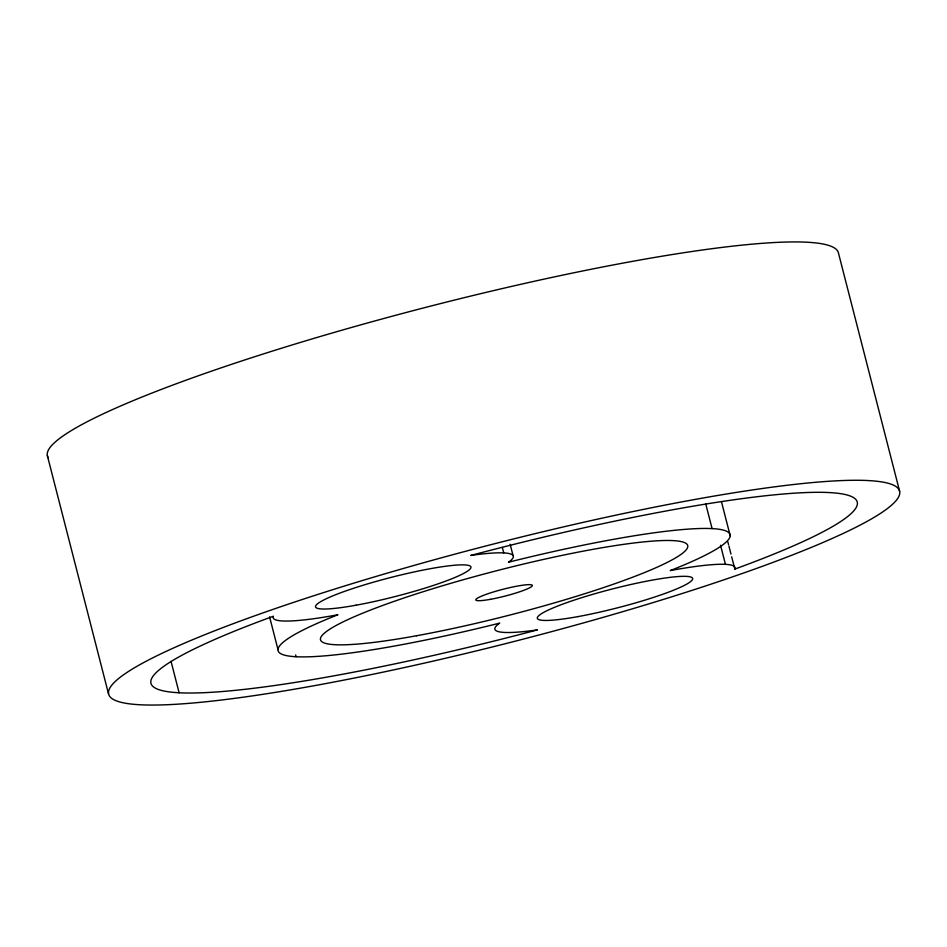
<?xml version="1.0" encoding="UTF-8"?>
<svg xmlns="http://www.w3.org/2000/svg" width="947" height="947" viewBox="0 0 947 947"><rect width="100%" height="100%" fill="white"/><g stroke="black" fill="none" stroke-linecap="round" stroke-linejoin="round"><path stroke-width="1.42" d="M899.65 491.375A408.323 49.765 -14.4 0 0 297.382 601.12A408.323 49.765 -14.4 0 0 315.256 685.51A408.323 49.765 -14.4 0 0 899.65 491.375L838.462 253.038A408.323 49.765 -14.4 0 0 422.883 308.106A408.323 49.765 -14.4 0 0 48.333 457.898M721.436 501.59L730.196 535.73M727.829 541.826L728.527 544.549M728.882 545.91L730.977 554.09M731.676 556.812L734.836 569.076A123.962 15.105 -14.4 0 0 670.251 570.579A233.329 28.434 -14.4 0 0 712.085 528.604L705.787 504.064M720.549 545.271L725.449 564.353M510.173 544.336L513.049 555.546M502.336 547.449L503.733 552.906M295.653 654.981L296.103 656.733A233.329 28.434 -14.4 0 0 499.72 623.114A123.962 15.105 -14.4 0 0 537.399 629.897A364.571 44.426 -14.4 0 1 179.113 692.766L171.064 661.42M269.599 616.888L277.992 649.606M47.35 455.625L108.538 693.962M296.103 656.733A233.329 28.434 -14.4 0 1 337.949 614.745A123.95 15.105 -14.4 0 1 273.363 616.248A364.571 44.426 -14.4 0 0 179.113 692.766M734.836 569.076A364.571 44.426 -14.4 0 0 829.087 492.558A364.571 44.426 -14.4 0 0 470.789 555.439A123.95 15.105 -14.4 0 1 508.468 562.222A233.317 28.434 -14.4 0 1 712.085 528.604M416.514 635.757A189.578 23.107 -14.4 0 0 687.747 545.626A189.578 23.107 -14.4 0 0 408.027 596.622A189.578 23.107 -14.4 0 0 416.514 635.757M577.859 616.627A80.211 9.778 -14.4 0 0 692.648 578.499A80.211 9.778 -14.4 0 0 574.344 600.055A80.211 9.778 -14.4 0 0 577.859 616.627M356.155 605.18A80.211 9.778 -14.4 0 0 470.943 567.04A80.211 9.778 -14.4 0 0 352.639 588.596A80.211 9.778 -14.4 0 0 356.155 605.18M490.605 599.297A29.168 3.551 -14.4 0 0 532.356 585.435A29.168 3.551 -14.4 0 0 489.327 593.272A29.168 3.551 -14.4 0 0 490.605 599.297"/></g></svg>
